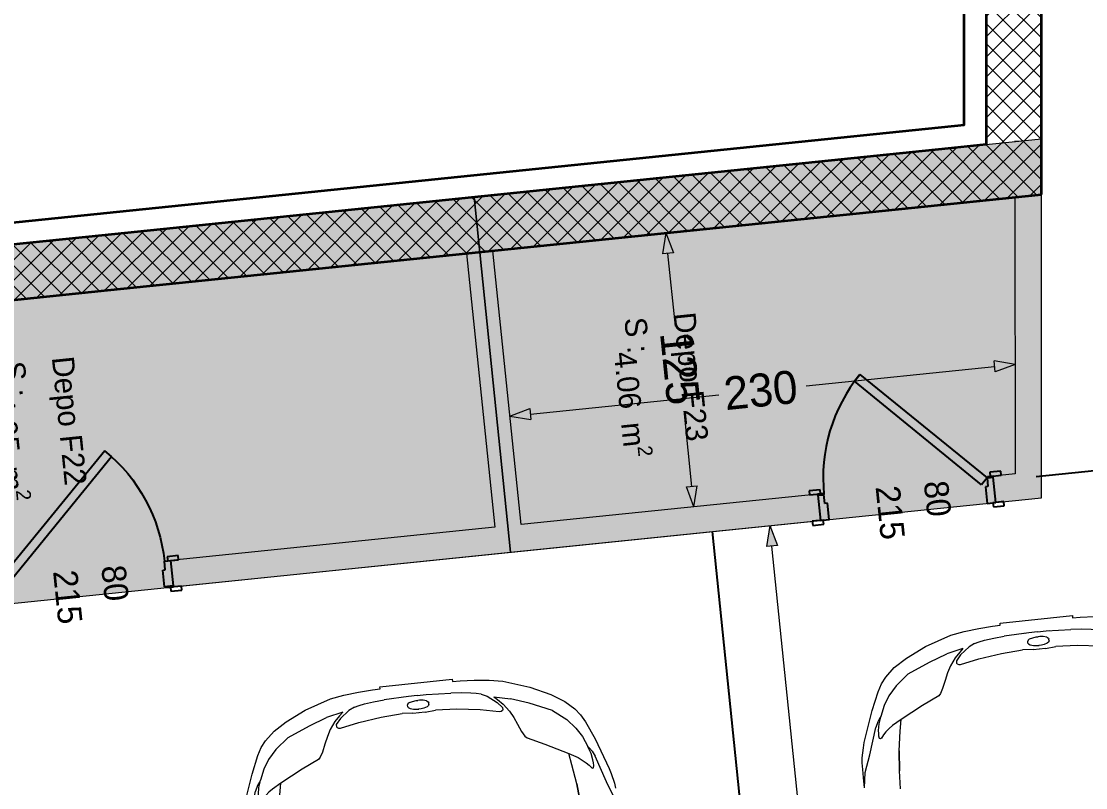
# Model space of a CAD drawing. Header units: millimetres. Extents: x 635850 to 824661, y -5878409 to -5774454.
# Drawn here: x 734784 to 739614, y -5789595 to -5786116 of the extents above; entities that cross this region are included whole.
import ezdxf
from ezdxf.enums import TextEntityAlignment as Align

# ---------------------------------------------------------------- set-up
doc = ezdxf.new("R2010")
doc.units = ezdxf.units.MM
doc.header["$MEASUREMENT"] = 0
for name, color, linetype, lineweight in [('0_Pen_No__101', 252, 'Continuous', 13), ('0_Pen_No__22', 8, 'Continuous', 35), ('A - Ndertesa 6 - Muret_Pen_No__101', 252, 'Continuous', 13), ('A - Ndertesa 6 - Muret_Pen_No__22', 8, 'Continuous', 35), ('A - Ndertesa 6 - Pllaka meskatit_Pen_No__22', 8, 'Continuous', 35), ('A - Ndertesa 6 - Vijat e Bodrumit_Pen_No__42', 8, 'Continuous', 25), ('ARCHICAD Doors_Pen_No__101', 252, 'Continuous', 13), ('ARCHICAD Doors_Pen_No__42', 8, 'Continuous', 25), ('ARCHICAD Zone Stamps_Pen_No__101', 252, 'Continuous', 13)]:
    doc.layers.add(name, color=color, linetype=linetype, lineweight=lineweight)
for name, color, linetype, lineweight, true_color in [('0_Pen_No__62', 7, 'Continuous', 20, 0xaaaaaa), ('A - Ndertesa  6- Dimensionimi Bazike_Pen_No__102', 7, 'Continuous', 13, 0xcccccc), ('A - Ndertesa  6- Dimensionimi Bazike_Pen_No__82', 7, 'Continuous', 20, 0xaaaaaa), ('A - Ndertesa 4 - Veturat_Pen_No__102', 7, 'Continuous', 13, 0xcccccc), ('A - Ndertesa 6 - Muret_Pen_No__102', 7, 'Continuous', 13, 0xcccccc), ('A - Ndertesa 6 - Muret_Pen_No__82', 7, 'Continuous', 20, 0xaaaaaa), ('A - Ndertesa 6 - Zonat Bodrum_Pen_No__94', 7, 'Continuous', 13, 0xe4ad2c), ('A - Ndertesa 6 -Veturat_Pen_No__102', 7, 'Continuous', 13, 0xcccccc), ('ARCHICAD Door Markers_Pen_No__112', 7, 'Continuous', 13, 0xd5aaaa)]:
    doc.layers.add(name, color=color, linetype=linetype, lineweight=lineweight, true_color=true_color)
for name, color, linetype in [('A - Ndertesa  6- Dimensionimi Bazike', 7, 'Continuous'), ('A - Ndertesa 6 - Muret', 7, 'Continuous'), ('A - Ndertesa 6 - Pllaka meskatit', 7, 'Continuous'), ('A - Ndertesa 6 - Zonat Bodrum', 7, 'Continuous'), ('ARCHICAD Door Markers', 7, 'Continuous'), ('ARCHICAD Doors', 7, 'Continuous')]:
    doc.layers.add(name, color=color, linetype=linetype)
doc.styles.add('GENERATED_STYLE_1', font='GOTHIC.TTF')
doc.dimstyles.new('GENERATED_STYLE__1', dxfattribs={"dimtxt": 150, "dimasz": 91.78744, "dimexe": 0.18, "dimexo": 0.0625, "dimgap": 0, "dimtad": 0, "dimdec": 0, "dimlfac": 0.1, "dimzin": 0, "dimdsep": 46, "dimtxsty": 'GENERATED_STYLE_1', "dimblk": 'ARROWHEAD_5', "dimblk1": 'ARROWHEAD_5', "dimblk2": 'ARROWHEAD_5', "dimcen": 0.09, "dimse1": 1, "dimse2": 1, "dimclrd": 256, "dimclre": 256, "dimclrt": 256, "dimadec": 0, "dimazin": 0, "dimtfac": 1, "dimtdec": 4, "dimtmove": 0, "dimatfit": 3, "dimfxl": 0, "dimtolj": 1, "dimtzin": 0, "dimarcsym": 0})
pattern_1 = [(45, (664183.82, -5827429.525), (-45.96194, 45.96194), []), (135, (664183.82, -5827429.525), (45.96194, 45.96194), [])]

# ---------------------------------------------------------------- blocks, each defined once
blk = doc.blocks.new('Depo F22__10', base_point=(734855.5, -5787954.9))
at = {"layer": 'A - Ndertesa 6 - Zonat Bodrum_Pen_No__94', "linetype": 'Continuous', "lineweight": 0, "true_color": 0xffffff}
blk.add_hatch(color=7, dxfattribs=at).paths.add_polyline_path([(734352.8, -5787169.7), (734518.3, -5788781.2), (737004.5, -5788525.9), (736839, -5786914.4)])
at = {"layer": 'ARCHICAD Zone Stamps_Pen_No__101', "color": 252, "lineweight": 13, "insert": (734780.4, -5787807.5), "char_height": 100, "attachment_point": 1, "rotation": 275.8623, "style": 'GENERATED_STYLE_1'}
blk.add_mtext('\\A1;{\\pql;\\pt0,5050;\\fCentury Gothic|b0|i0|c0|p34;4.05\\fCentury Gothic|b0|i0|c0|p34;\\A1{\\H.66x;\\S^  ;}\\fCentury Gothic|b0|i0|c0|p34; m\\fCentury Gothic|b0|i0|c0|p34;\\A1{\\H.66x;\\S2^  ;}}', dxfattribs=at)
at = {"layer": 'ARCHICAD Zone Stamps_Pen_No__101', "color": 252, "lineweight": 13, "style": 'GENERATED_STYLE_1'}
for tag, p in [('calculatedAreaCode', (734798.3, -5787654.6)), ('ROOM_NAME', (735021.4, -5787631.7)), ('DUMMY_849', (735091.2, -5788274))]:
    blk.add_attdef(tag, text='', height=100, rotation=275.8623, dxfattribs=at).set_placement(p, align=Align.TOP_LEFT)
blk = doc.blocks.new('Depo F23__11', base_point=(737676.6, -5787754.9))
at = {"layer": 'A - Ndertesa 6 - Zonat Bodrum_Pen_No__94', "linetype": 'Continuous', "lineweight": 0, "true_color": 0xffffff}
blk.add_hatch(color=7, dxfattribs=at).paths.add_polyline_path([(736839, -5786914.4), (737004.5, -5788525.9), (739413.5, -5788278.6), (739413.3, -5786650.1)])
at = {"layer": 'ARCHICAD Zone Stamps_Pen_No__101', "color": 252, "lineweight": 13, "insert": (737601.5, -5787607.5), "char_height": 100, "attachment_point": 1, "rotation": 275.8623, "style": 'GENERATED_STYLE_1'}
blk.add_mtext('\\A1;{\\pql;\\pt0,5050;\\fCentury Gothic|b0|i0|c0|p34;4.06\\fCentury Gothic|b0|i0|c0|p34;\\A1{\\H.66x;\\S^  ;}\\fCentury Gothic|b0|i0|c0|p34; m\\fCentury Gothic|b0|i0|c0|p34;\\A1{\\H.66x;\\S2^  ;}}', dxfattribs=at)
at = {"layer": 'ARCHICAD Zone Stamps_Pen_No__101', "color": 252, "lineweight": 13, "style": 'GENERATED_STYLE_1'}
for tag, p in [('ROOM_NAME', (737842.5, -5787431.7)), ('calculatedAreaCode', (737619.4, -5787454.6)), ('DUMMY_849', (737912.3, -5788074))]:
    blk.add_attdef(tag, text='', height=100, rotation=275.8623, dxfattribs=at).set_placement(p, align=Align.TOP_LEFT)
blk = doc.blocks.new('Slab_3', base_point=(703704.3, -5790215.9))
at = {"layer": 'A - Ndertesa 6 - Pllaka meskatit_Pen_No__22', "color": 8, "linetype": 'Continuous', "lineweight": 35, "flags": 128}
blk.add_lwpolyline([(703704.3, -5790215.9), (739063.3, -5786585.5), (739063.1, -5784103.9), (741098.5, -5781712.3), (750316.6, -5780623.6), (750320.1, -5821668.9), (726661.7, -5822732.9), (707158.2, -5823855.1)], close=True, dxfattribs=at)
blk = doc.blocks.new('Wall_195', base_point=(703714.5, -5790315.4))
at = {"layer": 'A - Ndertesa 6 - Muret_Pen_No__82', "linetype": 'Continuous', "lineweight": 20, "true_color": 0xaaaaaa}
h = blk.add_hatch(dxfattribs=at)
h.set_pattern_fill('Concrete_Block', color=253, style=0, pattern_type=2)
h.set_pattern_definition(pattern_1)
h.paths.add_polyline_path([(739388.3, -5786657.7), (739413.3, -5786901.4), (739413.3, -5786657.7)])
h = blk.add_hatch(dxfattribs=at)
h.set_pattern_fill('Concrete_Block', color=253, style=0, pattern_type=2)
h.set_pattern_definition(pattern_1)
h.paths.add_polyline_path([(738989.9, -5786693.5), (735149.3, -5787087.9), (735174.8, -5787336.6), (739015.4, -5786942.2)])
at = {"layer": 'A - Ndertesa 6 - Muret_Pen_No__22', "color": 8, "linetype": 'Continuous', "lineweight": 35, "flags": 128}
for points in [[(738989.9, -5786693.5), (735149.3, -5787087.9)], [(735174.8, -5787336.6), (739015.4, -5786942.2)]]:
    blk.add_lwpolyline(points, dxfattribs=at)
blk = doc.blocks.new('Wall_197', base_point=(739163.3, -5786675.7))
at = {"layer": 'A - Ndertesa 6 - Muret_Pen_No__82', "linetype": 'Continuous', "lineweight": 20, "true_color": 0xaaaaaa}
h = blk.add_hatch(dxfattribs=at)
h.set_pattern_fill('Concrete_Block', color=253, style=0, pattern_type=2)
h.set_pattern_definition(pattern_1)
h.paths.add_polyline_path([(739163.1, -5784140.7), (739413.1, -5784140.7), (739413.1, -5783847)])
h = blk.add_hatch(dxfattribs=at)
h.set_pattern_fill('Concrete_Block', color=253, style=0, pattern_type=2)
h.set_pattern_definition(pattern_1)
h.paths.add_polyline_path([(739163.2, -5784740.7), (739163.2, -5785657.7), (739413.2, -5785657.7), (739413.2, -5784740.7)])
h = blk.add_hatch(dxfattribs=at)
h.set_pattern_fill('Concrete_Block', color=253, style=0, pattern_type=2)
h.set_pattern_definition(pattern_1)
h.paths.add_polyline_path([(739163.3, -5786657.7), (739163.3, -5786675.7), (739339.1, -5786657.7)])
at = {"layer": 'A - Ndertesa 6 - Muret_Pen_No__22', "color": 8, "linetype": 'Continuous', "lineweight": 35, "flags": 128}
for points in [[(739163.1, -5784140.7), (739413.1, -5783847)], [(739163.2, -5784740.7), (739163.2, -5785657.7)], [(739413.2, -5785657.7), (739413.2, -5784740.7)], [(739163.3, -5786657.7), (739163.3, -5786675.7)], [(739413.3, -5786901.4), (739413.3, -5786657.7)]]:
    blk.add_lwpolyline(points, dxfattribs=at)
blk = doc.blocks.new('Door 25_4')
at = {"layer": 'ARCHICAD Doors_Pen_No__101', "color": 252, "linetype": 'Continuous', "lineweight": 13}
for p, q in [((-400, 0), (-437, 0)), ((-400, 0), (-437, 0)), ((-400, 0), (-400, -115)), ((-400, 0), (-400, -115)), ((400, 0), (400, -115)), ((400, 0), (400, -115)), ((400, 0), (437, 0)), ((400, 0), (437, 0)), ((-400, -120), (-437, -120)), ((-400, -120), (-437, -120)), ((-400, -115), (-400, -120)), ((-400, -115), (-400, -120)), ((400, -115), (400, -120)), ((400, -115), (400, -120)), ((400, -120), (437, -120)), ((400, -120), (437, -120))]:
    blk.add_line(p, q, dxfattribs=at)
at = {"layer": 'ARCHICAD Doors_Pen_No__42', "color": 8, "linetype": 'Continuous', "lineweight": 25}
for p, q in [((-182.4, 497.8), (-154.1, 526.1)), ((343.7, -28.3), (-182.4, 497.8)), ((-154.1, 526.1), (372, 0)), ((-437, 0), (-437, 19)), ((-437, 19), (-387, 19)), ((-387, 0), (-437, 0)), ((-372, 0), (-400, 0)), ((-400, 0), (-400, -115)), ((-387, 19), (-387, 0)), ((-372, -40), (-372, 0)), ((372, 0), (343.7, -28.3)), ((400, 0), (372, 0)), ((372, 0), (372, -40)), ((387, 19), (437, 19)), ((387, 0), (387, 19)), ((437, 0), (387, 0)), ((400, -115), (400, 0)), ((437, 19), (437, 0)), ((-360, -40), (-372, -40)), ((-360, -115), (-360, -40)), ((372, -40), (360, -40)), ((360, -40), (360, -115)), ((-437, -139), (-437, -120)), ((-437, -120), (-387, -120)), ((-387, -139), (-437, -139)), ((-400, -120), (-400, -115)), ((-400, -115), (-375, -115)), ((-400, -115), (-360, -115)), ((-375, -120), (-400, -120)), ((-387, -120), (-387, -139)), ((-375, -115), (-375, -120)), ((360, -115), (400, -115)), ((375, -120), (375, -115)), ((375, -115), (400, -115)), ((400, -120), (375, -120)), ((387, -120), (437, -120)), ((387, -139), (387, -120)), ((437, -139), (387, -139)), ((400, -115), (400, -120)), ((437, -120), (437, -139))]:
    blk.add_line(p, q, dxfattribs=at)
blk.add_arc((372, 0), 744, 135, 180, dxfattribs=at)
blk = doc.blocks.new('D Marker 25_13')
at = {"layer": 'ARCHICAD Door Markers_Pen_No__112', "color": 9, "lineweight": 13, "true_color": 0xd5aaaa, "char_height": 110, "attachment_point": 7, "rotation": 90, "style": 'GENERATED_STYLE_1'}
for s, insert in [('\\A1;{\\pql;\\pt0;\\fCentury Gothic|b0|i0|c0|p34;215\\fCentury Gothic|b0|i0|c0|p34;\\A1{\\H.66x;\\S^  ;}\\fCentury Gothic|b0|i0|c0|p34;\\fCentury Gothic|b0|i0|c0|p34;}', (167.8, -125.9)), ('\\A1;{\\pql;\\pt0;\\fCentury Gothic|b0|i0|c0|p34;80\\fCentury Gothic|b0|i0|c0|p34;\\A1{\\H.66x;\\S^  ;}\\fCentury Gothic|b0|i0|c0|p34;\\fCentury Gothic|b0|i0|c0|p34;}', (-52.2, -125.9))]:
    blk.add_mtext(s, dxfattribs=dict(at, insert=insert))
blk = doc.blocks.new('Door 25_5')
at = {"layer": 'ARCHICAD Doors_Pen_No__101', "color": 252, "linetype": 'Continuous', "lineweight": 13}
for p, q in [((-400, 5), (-437, 5)), ((-400, 5), (-437, 5)), ((-400, 0), (-400, 5)), ((-400, 0), (-400, 5)), ((-400, -115), (-400, 0)), ((-400, -115), (-400, 0)), ((400, 0), (400, 5)), ((400, 0), (400, 5)), ((400, 5), (437, 5)), ((400, 5), (437, 5)), ((400, -115), (400, 0)), ((400, -115), (400, 0)), ((-400, -115), (-437, -115)), ((-400, -115), (-437, -115)), ((400, -115), (437, -115)), ((400, -115), (437, -115))]:
    blk.add_line(p, q, dxfattribs=at)
at = {"layer": 'ARCHICAD Doors_Pen_No__42', "color": 8, "linetype": 'Continuous', "lineweight": 25}
for p, q in [((-182.4, 497.8), (-154.1, 526.1)), ((343.7, -28.3), (-182.4, 497.8)), ((-154.1, 526.1), (372, 0)), ((-387, 24), (-437, 24)), ((-437, 24), (-437, 5)), ((-437, 5), (-387, 5)), ((-375, 5), (-400, 5)), ((-400, 5), (-400, 0)), ((-400, 0), (-375, 0)), ((-372, 0), (-400, 0)), ((-400, 0), (-400, -115)), ((-387, 5), (-387, 24)), ((-375, 0), (-375, 5)), ((-372, -40), (-372, 0)), ((372, 0), (343.7, -28.3)), ((400, 0), (372, 0)), ((372, 0), (372, -40)), ((400, 5), (375, 5)), ((375, 5), (375, 0)), ((375, 0), (400, 0)), ((437, 24), (387, 24)), ((387, 24), (387, 5)), ((387, 5), (437, 5)), ((400, 0), (400, 5)), ((400, -115), (400, 0)), ((437, 5), (437, 24)), ((-360, -40), (-372, -40)), ((-360, -115), (-360, -40)), ((372, -40), (360, -40)), ((360, -40), (360, -115)), ((-387, -115), (-437, -115)), ((-437, -115), (-437, -134)), ((-437, -134), (-387, -134)), ((-400, -115), (-360, -115)), ((-387, -134), (-387, -115)), ((360, -115), (400, -115)), ((437, -115), (387, -115)), ((387, -115), (387, -134)), ((387, -134), (437, -134)), ((437, -134), (437, -115))]:
    blk.add_line(p, q, dxfattribs=at)
blk.add_arc((372, 0), 744, 135, 180, dxfattribs=at)
blk = doc.blocks.new('Wall_200', base_point=(739413.5, -5788278.6))
at = {"layer": 'A - Ndertesa 6 - Muret_Pen_No__102', "linetype": 'Continuous', "lineweight": 0, "true_color": 0xcccccc}
for points in [[(739293.5, -5788170.3), (739194, -5788180.5), (739206.2, -5788299.8), (739293.5, -5788290.9)], [(739413.5, -5788157.9), (739293.5, -5788170.3), (739413.5, -5788278.6)], [(739293.5, -5788170.3), (739293.5, -5788290.9), (739413.5, -5788278.6)], [(735461, -5788563.8), (735473.3, -5788683.1), (738410.4, -5788381.6), (738398.2, -5788262.2)]]:
    blk.add_hatch(color=254, dxfattribs=at).paths.add_polyline_path(points)
at = {"layer": 'A - Ndertesa 6 - Muret_Pen_No__101', "color": 252, "linetype": 'Continuous', "lineweight": 13}
for p, q in [((739194, -5788180.5), (739230.8, -5788176.7)), ((739194.5, -5788185.5), (739194, -5788180.5)), ((739206.2, -5788299.8), (739194.5, -5788185.5)), ((738398.2, -5788262.2), (738361.4, -5788266)), ((738398.7, -5788267.2), (738398.2, -5788262.2)), ((738410.4, -5788381.6), (738398.7, -5788267.2)), ((739206.2, -5788299.8), (739243, -5788296.1)), ((738410.4, -5788381.6), (738373.6, -5788385.3)), ((735461, -5788563.8), (735497.8, -5788560)), ((735461, -5788563.8), (735472.8, -5788678.2)), ((735472.8, -5788678.2), (735473.3, -5788683.1)), ((735473.3, -5788683.1), (735510.1, -5788679.3))]:
    blk.add_line(p, q, dxfattribs=at)
at = {"layer": 'A - Ndertesa 6 - Muret_Pen_No__101', "color": 252, "linetype": 'Continuous', "lineweight": 13, "flags": 128}
for points in [[(739293.5, -5788170.3), (739194, -5788180.5)], [(739413.5, -5788278.6), (739413.5, -5788157.9)], [(738398.2, -5788262.2), (737051.9, -5788400.4)], [(739206.2, -5788299.8), (739413.5, -5788278.6)], [(735473.3, -5788683.1), (738410.4, -5788381.6)], [(736932.5, -5788412.7), (735461, -5788563.8)]]:
    blk.add_lwpolyline(points, dxfattribs=at)
at = {"layer": 'ARCHICAD Door Markers', "color": 161, "lineweight": 25, "true_color": 0x40a5ff, "rotation": 185.8622535954199}
for p in [(738808.3, -5788340.7), (735075.4, -5788724)]:
    blk.add_blockref('D Marker 25_13', p, dxfattribs=at)
at = {"layer": 'ARCHICAD Doors', "color": 7, "linetype": 'Continuous', "lineweight": 13, "zscale": 1000, "rotation": 5.862253595419949}
blk.add_blockref('Door 25_5', (738796.6, -5788226.3), dxfattribs=at)
at = {"layer": 'ARCHICAD Doors', "color": 7, "linetype": 'Continuous', "lineweight": 13, "xscale": -1, "zscale": 1000, "rotation": 5.862253595419949}
blk.add_blockref('Door 25_4', (735063.1, -5788604.6), dxfattribs=at)
blk = doc.blocks.new('Wall_201', base_point=(739413.3, -5786650.1))
at = {"layer": 'A - Ndertesa 6 - Muret_Pen_No__102', "linetype": 'Continuous', "lineweight": 0, "true_color": 0xcccccc}
for points in [[(739293.3, -5786657.7), (739293.3, -5786662.4), (739339.1, -5786657.7)], [(739413.3, -5786657.7), (739388.3, -5786657.7), (739413.3, -5786901.4)], [(739293.3, -5786913.7), (739293.5, -5788170.3), (739413.5, -5788157.9), (739413.3, -5786901.4)]]:
    blk.add_hatch(color=254, dxfattribs=at).paths.add_polyline_path(points)
at = {"layer": 'A - Ndertesa 6 - Muret_Pen_No__101', "color": 252, "linetype": 'Continuous', "lineweight": 13, "flags": 128}
for points in [[(739293.3, -5786657.7), (739293.3, -5786662.4)], [(739413.5, -5788157.9), (739413.3, -5786657.7)], [(739293.3, -5786913.7), (739293.5, -5788170.3)]]:
    blk.add_lwpolyline(points, dxfattribs=at)
blk = doc.blocks.new('Wall_212', base_point=(736944.8, -5788532))
at = {"layer": 'A - Ndertesa 6 - Muret_Pen_No__102', "linetype": 'Continuous', "lineweight": 0, "true_color": 0xcccccc}
blk.add_hatch(color=254, dxfattribs=at).paths.add_polyline_path([(737051.9, -5788400.4), (736924.2, -5787157), (736804.8, -5787169.2), (736932.5, -5788412.7)])
at = {"layer": 'A - Ndertesa 6 - Muret_Pen_No__101', "color": 252, "linetype": 'Continuous', "lineweight": 13, "flags": 128}
for points in [[(736924.2, -5787157), (736804.8, -5787169.2)], [(736804.8, -5787169.2), (736932.5, -5788412.7)], [(737051.9, -5788400.4), (736924.2, -5787157)]]:
    blk.add_lwpolyline(points, dxfattribs=at)
blk = doc.blocks.new('Column_240', base_point=(734863.6, -5787242.9))
at = {"layer": '0_Pen_No__101', "linetype": 'Continuous', "lineweight": 13}
h = blk.add_hatch(dxfattribs=at)
h.set_pattern_fill('Concrete_Block', color=252, style=0, pattern_type=2)
h.set_pattern_definition(pattern_1)
h.paths.add_polyline_path([(735149.3, -5787087.9), (734552.4, -5787149.2), (734577.9, -5787397.9), (735174.8, -5787336.6)])
at = {"layer": '0_Pen_No__22', "color": 8, "linetype": 'Continuous', "lineweight": 35, "flags": 128}
for points in [[(735149.3, -5787087.9), (734552.4, -5787149.2)], [(734577.9, -5787397.9), (735174.8, -5787336.6)]]:
    blk.add_lwpolyline(points, dxfattribs=at)
blk = doc.blocks.new('Column_244', base_point=(739201.6, -5786797.5))
at = {"layer": '0_Pen_No__101', "linetype": 'Continuous', "lineweight": 13}
h = blk.add_hatch(dxfattribs=at)
h.set_pattern_fill('Concrete_Block', color=252, style=0, pattern_type=2)
h.set_pattern_definition(pattern_1)
h.paths.add_polyline_path([(739387.8, -5786652.7), (739163.3, -5786675.7), (739413.3, -5786901.4)])
h = blk.add_hatch(dxfattribs=at)
h.set_pattern_fill('Concrete_Block', color=252, style=0, pattern_type=2)
h.set_pattern_definition(pattern_1)
h.paths.add_polyline_path([(739163.3, -5786675.7), (738989.9, -5786693.5), (739015.4, -5786942.2), (739163.3, -5786927.1)])
h = blk.add_hatch(dxfattribs=at)
h.set_pattern_fill('Concrete_Block', color=252, style=0, pattern_type=2)
h.set_pattern_definition(pattern_1)
h.paths.add_polyline_path([(739163.3, -5786675.7), (739163.3, -5786927.1), (739413.3, -5786901.4)])
at = {"layer": '0_Pen_No__22', "color": 8, "linetype": 'Continuous', "lineweight": 35, "flags": 128}
for points in [[(739163.3, -5786675.7), (738989.9, -5786693.5)], [(739163.3, -5786927.1), (739413.3, -5786901.4)], [(739015.4, -5786942.2), (739163.3, -5786927.1)]]:
    blk.add_lwpolyline(points, dxfattribs=at)
blk = doc.blocks.new('Column_245', base_point=(739288.3, -5786157.7))
at = {"layer": '0_Pen_No__101', "linetype": 'Continuous', "lineweight": 13}
h = blk.add_hatch(dxfattribs=at)
h.set_pattern_fill('Concrete_Block', color=252, style=0, pattern_type=2)
h.set_pattern_definition(pattern_1)
h.paths.add_polyline_path([(739413.2, -5785657.7), (739163.2, -5785657.7), (739163.3, -5786657.7), (739339.1, -5786657.7), (739413.3, -5786650.1)])
h = blk.add_hatch(dxfattribs=at)
h.set_pattern_fill('Concrete_Block', color=252, style=0, pattern_type=2)
h.set_pattern_definition(pattern_1)
h.paths.add_polyline_path([(739339.1, -5786657.7), (739413.3, -5786657.7), (739413.3, -5786650.1)])
at = {"layer": '0_Pen_No__22', "color": 8, "linetype": 'Continuous', "lineweight": 35, "flags": 128}
for points in [[(739163.2, -5785657.7), (739163.3, -5786657.7)], [(739413.3, -5786650.1), (739413.2, -5785657.7)], [(739413.3, -5786657.7), (739413.3, -5786650.1)]]:
    blk.add_lwpolyline(points, dxfattribs=at)
blk = doc.blocks.new('Car 05 25_3')
at = {"layer": 'A - Ndertesa 4 - Veturat_Pen_No__102', "color": 254, "linetype": 'Continuous', "lineweight": 13, "true_color": 0xcccccc}
for p, q in [((2876.9, 843.3), (2954.2, 813.7)), ((2954.2, 813.7), (3075.8, 774.7)), ((3100.5, 763.1), (3075.8, 774.7)), ((3022.5, 758.3), (3023.7, 762.5)), ((3024.5, 753.7), (3022.5, 758.3)), ((3023.7, 762.5), (3034.6, 765.1)), ((3037.9, 743.5), (3024.5, 753.7)), ((3034.6, 765.1), (3046.9, 763.8)), ((3050.6, 730.7), (3037.9, 743.5)), ((3046.9, 763.8), (3060.9, 762.9)), ((3064.5, 714.6), (3050.6, 730.7)), ((3060.9, 762.9), (3089.9, 757.4)), ((3089.9, 757.4), (3108.4, 751.4)), ((3114.1, 753.3), (3100.5, 763.1)), ((3108.4, 751.4), (3122.9, 746.4)), ((3122.9, 746.4), (3114.1, 753.3)), ((3170.1, 726.6), (3122.9, 746.4)), ((3211.7, 701), (3170.1, 726.6)), ((2868.4, 687.2), (2959.7, 679)), ((2959.7, 679), (2868.4, 687.2)), ((2959.7, 679), (3047.2, 666.2)), ((3077, 697.8), (3064.5, 714.6)), ((3100, 656.6), (3077, 697.8)), ((3254.3, 663.2), (3211.7, 701)), ((3047.2, 666.2), (3100, 656.6)), ((3152.9, 553.9), (3100, 656.6)), ((3301.9, 602.8), (3254.3, 663.2)), ((3301.9, 602.8), (3346, 501.4)), ((3189.6, 475.6), (3152.9, 553.9)), ((3346, 501.4), (3374.3, 419.6)), ((3199.4, 466.8), (3189.6, 475.6)), ((3220.7, 454.4), (3199.4, 466.8)), ((3256.1, 439.2), (3220.7, 454.4)), ((3288.4, 425.1), (3256.1, 439.2)), ((3319.4, 408.4), (3288.4, 425.1)), ((3353.5, 384.3), (3319.4, 408.4)), ((3391.1, 344.2), (3374.3, 419.6)), ((3321.2, 370.5), (3321, 362.1)), ((3321, 362.1), (3338.3, 276.9)), ((3324.7, 377.3), (3321.2, 370.5)), ((3328.3, 379.6), (3324.7, 377.3)), ((3338.5, 379.5), (3328.3, 379.6)), ((3363.6, 357.8), (3338.5, 379.5)), ((3377.2, 360), (3353.5, 384.3)), ((3396.7, 315.8), (3363.6, 357.8)), ((3391.1, 344.2), (3377.2, 360)), ((3408.1, 289.4), (3396.7, 315.8)), ((3338.3, 276.9), (3351.9, 172.7)), ((3408.1, 289.4), (3413.8, 267.3)), ((3413.8, 267.3), (3418.5, 242.9)), ((3418.5, 242.9), (3424, 200.7)), ((3424, 200.7), (3427.7, 152)), ((3351.9, 172.7), (3358.3, 75.9)), ((3432.4, 40), (3427.7, 152)), ((3354, 27.9), (3358.3, 75.9)), ((3386.2, 48.4), (3382, 46.6)), ((3386.2, 48.4), (3394.3, 48.4)), ((3398.5, 46.6), (3394.3, 48.4)), ((3431.8, 57.4), (3431.8, 56.8)), ((3354, 27.9), (3354, -0.8)), ((3354, -27.9), (3354, 0.8)), ((3370.9, 11.7), (3370.3, -0.8)), ((3370.9, -11.7), (3370.3, 0.8)), ((3372.5, 23.7), (3370.9, 11.7)), ((3376.3, 39), (3372.5, 23.7)), ((3382, 46.6), (3376.3, 39)), ((3404.2, 39), (3398.5, 46.6)), ((3404.2, 39), (3408, 23.7)), ((3408, 23.7), (3409.8, 8.1)), ((3409.8, 8.1), (3409.8, 0)), ((3432, 0), (3432.4, 40)), ((3432, 0), (3432.4, -40)), ((3354, -27.9), (3358.3, -75.9)), ((3372.5, -23.7), (3370.9, -11.7)), ((3376.3, -39), (3372.5, -23.7)), ((3382, -46.6), (3376.3, -39)), ((3386.2, -48.4), (3382, -46.6)), ((3398.5, -46.6), (3394.3, -48.4)), ((3404.2, -39), (3398.5, -46.6)), ((3404.2, -39), (3408, -23.7)), ((3408, -23.7), (3409.8, -8.1)), ((3409.8, -8.1), (3409.8, 0)), ((3432.4, -40), (3427.7, -152)), ((3351.9, -172.7), (3358.3, -75.9)), ((3386.2, -48.4), (3394.3, -48.4)), ((3431.8, -57.4), (3431.8, -56.8)), ((3338.3, -276.9), (3351.9, -172.7)), ((3424, -200.7), (3427.7, -152)), ((3418.5, -242.9), (3424, -200.7)), ((3321, -362.1), (3338.3, -276.9)), ((3408.1, -289.4), (3396.7, -315.8)), ((3408.1, -289.4), (3413.8, -267.3)), ((3413.8, -267.3), (3418.5, -242.9)), ((3396.7, -315.8), (3363.6, -357.8)), ((3353.5, -384.3), (3319.4, -408.4)), ((3321.2, -370.5), (3321, -362.1)), ((3324.7, -377.3), (3321.2, -370.5)), ((3328.3, -379.6), (3324.7, -377.3)), ((3338.5, -379.5), (3328.3, -379.6)), ((3363.6, -357.8), (3338.5, -379.5)), ((3377.2, -360), (3353.5, -384.3)), ((3391.1, -344.2), (3374.3, -419.6)), ((3391.1, -344.2), (3377.2, -360)), ((3288.4, -425.1), (3256.1, -439.2)), ((3319.4, -408.4), (3288.4, -425.1)), ((3346, -501.4), (3374.3, -419.6)), ((3189.6, -475.6), (3152.9, -553.9)), ((3199.4, -466.8), (3189.6, -475.6)), ((3220.7, -454.4), (3199.4, -466.8)), ((3256.1, -439.2), (3220.7, -454.4)), ((3301.9, -602.8), (3346, -501.4)), ((3152.9, -553.9), (3100, -656.6)), ((3301.9, -602.8), (3254.3, -663.2)), ((2959.7, -679), (3047.2, -666.2)), ((3047.2, -666.2), (3100, -656.6)), ((3100, -656.6), (3077, -697.8)), ((3254.3, -663.2), (3211.7, -701)), ((2787.2, -691.5), (2868.4, -687.2)), ((2868.4, -687.2), (2959.7, -679)), ((2959.7, -679), (2868.4, -687.2)), ((3064.5, -714.6), (3050.6, -730.7)), ((3077, -697.8), (3064.5, -714.6)), ((3211.7, -701), (3170.1, -726.6)), ((3024.5, -753.7), (3022.5, -758.3)), ((3022.5, -758.3), (3023.7, -762.5)), ((3023.7, -762.5), (3034.6, -765.1)), ((3037.9, -743.5), (3024.5, -753.7)), ((3034.6, -765.1), (3046.9, -763.8)), ((3050.6, -730.7), (3037.9, -743.5)), ((3046.9, -763.8), (3060.9, -762.9)), ((3060.9, -762.9), (3089.9, -757.4)), ((3100.5, -763.1), (3075.8, -774.7)), ((3089.9, -757.4), (3108.4, -751.4)), ((3114.1, -753.3), (3100.5, -763.1)), ((3108.4, -751.4), (3122.9, -746.4)), ((3122.9, -746.4), (3114.1, -753.3)), ((3170.1, -726.6), (3122.9, -746.4)), ((2876.9, -843.3), (2954.2, -813.7)), ((2954.2, -813.7), (3075.8, -774.7)), ((2808, -852.6), (2876.9, -843.3))]:
    blk.add_line(p, q, dxfattribs=at)
at = {"layer": 'A - Ndertesa 4 - Veturat_Pen_No__102', "color": 254, "linetype": 'Continuous', "lineweight": 13, "true_color": 0xcccccc, "flags": 128}
blk.add_lwpolyline([(2808, -852.6), (2855.7, -852.6), (2891.4, -852.5), (2922.5, -852), (2945.2, -849.4), (2989.6, -839.6), (3013.6, -833.1), (3154.3, -782.6), (3235.9, -747.6), (3269.1, -728.3), (3298.6, -705.6), (3337.3, -663.4), (3374.5, -603.6), (3418.4, -512.7), (3457.5, -393.1), (3468.3, -330.9), (3474.5, -263.7), (3478.3, -199.9), (3479.4, -164.9), (3489.5, -164.9), (3489.5, 164.9), (3479.4, 164.9), (3478.3, 199.9), (3474.5, 263.7), (3468.3, 330.9), (3457.5, 393.1), (3418.4, 512.7), (3374.5, 603.6), (3337.3, 663.4), (3298.6, 705.6), (3269.1, 728.3), (3235.9, 747.6), (3154.3, 782.6), (3013.6, 833.1), (2989.6, 839.6), (2945.2, 849.4), (2922.5, 852)], dxfattribs=at)
blk = doc.blocks.new('*D1597', base_point=(664183.8, -5827429.5))
at = {"layer": 'A - Ndertesa  6- Dimensionimi Bazike_Pen_No__102', "linetype": 'Continuous', "lineweight": 13, "true_color": 0xcccccc}
for points in [[(738181, -5788405.1), (738165.7, -5788500.5), (738215.4, -5788495.4)], [(738728.8, -5793740.2), (738744.1, -5793644.8), (738694.4, -5793649.9)], [(738728.8, -5793740.2), (738713.5, -5793835.6), (738763.2, -5793830.4)]]:
    blk.add_hatch(color=254, dxfattribs=at).paths.add_polyline_path(points)
at = {"layer": 'A - Ndertesa  6- Dimensionimi Bazike_Pen_No__102', "color": 254, "linetype": 'Continuous', "lineweight": 13, "true_color": 0xcccccc}
for p, q in [((738181, -5788405.1), (738165.7, -5788500.5)), ((738181, -5788405.1), (738215.4, -5788495.4)), ((738215.4, -5788495.4), (738165.7, -5788500.5)), ((738434.5, -5790873.9), (738190.6, -5788497.9)), ((738719.3, -5793647.4), (738475.3, -5791271.4)), ((738694.4, -5793649.9), (738744.1, -5793644.8)), ((738728.8, -5793740.2), (738694.4, -5793649.9)), ((738728.8, -5793740.2), (738744.1, -5793644.8)), ((738728.8, -5793740.2), (738713.5, -5793835.6)), ((738728.8, -5793740.2), (738763.2, -5793830.4))]:
    blk.add_line(p, q, dxfattribs=at)
at = {"layer": 'A - Ndertesa  6- Dimensionimi Bazike_Pen_No__82', "color": 253, "lineweight": 20, "true_color": 0xaaaaaa, "insert": (738362.4, -5790905.5), "char_height": 150, "attachment_point": 7, "rotation": 275.8623, "style": 'GENERATED_STYLE_1'}
blk.add_mtext('\\A1;{\\pql;\\fCentury Gothic|b0|i0|c0|p34;536}', dxfattribs=at)
blk = doc.blocks.new('ARROWHEAD_5')
at = {"linetype": 'Continuous', "lineweight": 0}
blk.add_hatch(color=0, dxfattribs=at).paths.add_polyline_path([(-1, 0.2679), (0, 0), (-1, -0.2679)])
at = {"color": 0, "linetype": 'Continuous', "lineweight": 0}
blk.add_line((0, 0), (-1, 0), dxfattribs=at)
blk = doc.blocks.new('*D1598', base_point=(664183.8, -5827429.5))
at = {"layer": 'A - Ndertesa  6- Dimensionimi Bazike_Pen_No__102', "linetype": 'Continuous', "lineweight": 13, "true_color": 0xcccccc}
for points in [[(737708.7, -5787076.4), (737693.3, -5787171.8), (737743.1, -5787166.7)], [(737836.4, -5788319.9), (737851.7, -5788224.5), (737802, -5788229.6)]]:
    blk.add_hatch(color=254, dxfattribs=at).paths.add_polyline_path(points)
at = {"layer": 'A - Ndertesa  6- Dimensionimi Bazike_Pen_No__102', "color": 254, "linetype": 'Continuous', "lineweight": 13, "true_color": 0xcccccc}
for p, q in [((737708.7, -5787076.4), (737693.3, -5787171.8)), ((737708.7, -5787076.4), (737743.1, -5787166.7)), ((737743.1, -5787166.7), (737693.3, -5787171.8)), ((737752.1, -5787499.4), (737718.2, -5787169.2)), ((737826.8, -5788227.1), (737792.9, -5787896.9)), ((737802, -5788229.6), (737851.7, -5788224.5)), ((737836.4, -5788319.9), (737802, -5788229.6)), ((737836.4, -5788319.9), (737851.7, -5788224.5))]:
    blk.add_line(p, q, dxfattribs=at)
at = {"layer": 'A - Ndertesa  6- Dimensionimi Bazike_Pen_No__82', "color": 253, "lineweight": 20, "true_color": 0xaaaaaa, "insert": (737680, -5787531), "char_height": 150, "attachment_point": 7, "rotation": 275.8623, "style": 'GENERATED_STYLE_1'}
blk.add_mtext('\\A1;{\\pql;\\fCentury Gothic|b0|i0|c0|p34;125}', dxfattribs=at)
blk = doc.blocks.new('*D1599', base_point=(664183.8, -5827429.5))
at = {"layer": 'A - Ndertesa  6- Dimensionimi Bazike_Pen_No__102', "linetype": 'Continuous', "lineweight": 13, "true_color": 0xcccccc}
for points in [[(739293.9, -5787673.1), (739198.5, -5787657.7), (739203.6, -5787707.5)], [(737001.4, -5787908.5), (737096.7, -5787923.8), (737091.6, -5787874.1)]]:
    blk.add_hatch(color=254, dxfattribs=at).paths.add_polyline_path(points)
at = {"layer": 'A - Ndertesa  6- Dimensionimi Bazike_Pen_No__102', "color": 254, "linetype": 'Continuous', "lineweight": 13, "true_color": 0xcccccc}
for p, q in [((738346.4, -5787770.4), (739201.1, -5787682.6)), ((739203.6, -5787707.5), (739198.5, -5787657.7)), ((739293.9, -5787673.1), (739198.5, -5787657.7)), ((739293.9, -5787673.1), (739203.6, -5787707.5)), ((737094.2, -5787898.9), (737948.9, -5787811.2)), ((737001.4, -5787908.5), (737091.6, -5787874.1)), ((737091.6, -5787874.1), (737096.7, -5787923.8)), ((737001.4, -5787908.5), (737096.7, -5787923.8))]:
    blk.add_line(p, q, dxfattribs=at)
at = {"layer": 'A - Ndertesa  6- Dimensionimi Bazike_Pen_No__82', "color": 253, "lineweight": 20, "true_color": 0xaaaaaa, "insert": (737980.5, -5787883.3), "char_height": 150, "attachment_point": 7, "rotation": 5.8623, "style": 'GENERATED_STYLE_1'}
blk.add_mtext('\\A1;{\\pql;\\fCentury Gothic|b0|i0|c0|p34;230}', dxfattribs=at)
blk = doc.blocks.new('*D1605', base_point=(664183.8, -5827429.5))
at = {"layer": 'A - Ndertesa  6- Dimensionimi Bazike_Pen_No__102', "linetype": 'Continuous', "lineweight": 13, "true_color": 0xcccccc}
for points in [[(741086.7, -5785292), (741071.4, -5785387.4), (741121.1, -5785382.3)], [(741372.7, -5788077.4), (741388.1, -5787982), (741338.3, -5787987.1)]]:
    blk.add_hatch(color=254, dxfattribs=at).paths.add_polyline_path(points)
at = {"layer": 'A - Ndertesa  6- Dimensionimi Bazike_Pen_No__102', "color": 254, "linetype": 'Continuous', "lineweight": 13, "true_color": 0xcccccc}
for p, q in [((741086.7, -5785292), (741071.4, -5785387.4)), ((741086.7, -5785292), (741121.1, -5785382.3)), ((741121.1, -5785382.3), (741071.4, -5785387.4)), ((741209.3, -5786486), (741096.3, -5785384.9)), ((741363.2, -5787984.6), (741250.1, -5786883.5)), ((741338.3, -5787987.1), (741388.1, -5787982)), ((741372.7, -5788077.4), (741338.3, -5787987.1)), ((741372.7, -5788077.4), (741388.1, -5787982))]:
    blk.add_line(p, q, dxfattribs=at)
at = {"layer": 'A - Ndertesa  6- Dimensionimi Bazike_Pen_No__82', "color": 253, "lineweight": 20, "true_color": 0xaaaaaa, "insert": (741137.2, -5786517.5), "char_height": 150, "attachment_point": 7, "rotation": 275.8623, "style": 'GENERATED_STYLE_1'}
blk.add_mtext('\\A1;{\\pql;\\fCentury Gothic|b0|i0|c0|p34;280}', dxfattribs=at)

msp = doc.modelspace()

# ---------------------------------------------------------------- linework, layer by layer
at = {"layer": '0_Pen_No__62', "color": 253, "linetype": 'Continuous', "lineweight": 20, "true_color": 0xaaaaaa}
msp.add_lwpolyline([(707148, -5823755.5), (726657.2, -5822633), (750320.1, -5821568.8), (750316.6, -5780724.3), (741149.2, -5781807), (739163.1, -5784140.7), (739163.3, -5786675.7), (703714.5, -5790315.4)], close=True, dxfattribs=at)
at = {"layer": 'A - Ndertesa 6 - Vijat e Bodrumit_Pen_No__42', "color": 8, "linetype": 'Continuous', "lineweight": 25, "flags": 128}
for points in [[(739390.1, -5788181.6), (745293.8, -5787575.4)], [(738468.8, -5793766.9), (737921, -5788431.8)]]:
    msp.add_lwpolyline(points, dxfattribs=at)
at = {"layer": 'A - Ndertesa 6 - Zonat Bodrum', "color": 7, "linetype": 'Continuous', "lineweight": 0, "true_color": 0xffffff, "flags": 128}
for points in [[(736839, -5786914.4), (737004.5, -5788525.9), (739413.5, -5788278.6), (739413.3, -5786650.1)], [(734352.8, -5787169.7), (734518.3, -5788781.2), (737004.5, -5788525.9), (736839, -5786914.4)]]:
    msp.add_lwpolyline(points, close=True, dxfattribs=at)

# ---------------------------------------------------------------- block references
at = {"color": 8, "lineweight": 35}
for name, p in [('Column_245', (739288.3, -5786157.7)), ('Column_244', (739201.6, -5786797.5)), ('Column_240', (734863.6, -5787242.9))]:
    msp.add_blockref(name, p, dxfattribs=at)
at = {"layer": 'A - Ndertesa 6 - Muret', "color": 8, "lineweight": 35}
for name, p in [('Wall_197', (739163.3, -5786675.7)), ('Wall_195', (703714.5, -5790315.4))]:
    msp.add_blockref(name, p, dxfattribs=at)
at = {"layer": 'A - Ndertesa 6 - Muret', "color": 252, "lineweight": 13}
for name, p in [('Wall_201', (739413.3, -5786650.1)), ('Wall_212', (736944.8, -5788532)), ('Wall_200', (739413.5, -5788278.6))]:
    msp.add_blockref(name, p, dxfattribs=at)
at = {"layer": 'A - Ndertesa 6 - Pllaka meskatit', "color": 8, "linetype": 'Continuous', "lineweight": 35}
msp.add_blockref('Slab_3', (703704.3, -5790215.9), dxfattribs=at)
at = {"layer": 'A - Ndertesa 6 - Zonat Bodrum', "color": 252, "linetype": 'Continuous', "lineweight": 13}
for name, p, values in [('Depo F23__11', (737676.6, -5787754.9), {'ROOM_NAME': 'Depo F23', 'calculatedAreaCode': 'S : '}), ('Depo F22__10', (734855.5, -5787954.9), {'ROOM_NAME': 'Depo F22', 'calculatedAreaCode': 'S : '})]:
    msp.add_blockref(name, p, dxfattribs=at).add_auto_attribs(values)
at = {"layer": 'A - Ndertesa 6 -Veturat_Pen_No__102', "color": 254, "linetype": 'Continuous', "lineweight": 13, "true_color": 0xcccccc, "xscale": -1, "zscale": 1000, "rotation": 275.8622535954199}
for p in [(739746.1, -5792301.6), (736931.4, -5792590.6)]:
    msp.add_blockref('Car 05 25_3', p, dxfattribs=at)

# ---------------------------------------------------------------- dimensions: what is measured, and where the dimension line sits
at = {"layer": 'A - Ndertesa  6- Dimensionimi Bazike', "color": 254, "linetype": 'Continuous', "lineweight": 13, "true_color": 0xcccccc}
for base, p1, p2, angle, picture, middle, turn in [((741086.7, -5785292), (740686.5, -5788147.9), (739413.2, -5785463.9), 95.8623, '*D1605', (741229.3, -5786680.5), 275.8623), ((737708.7, -5787076.4), (737051.9, -5788400.4), (736924.2, -5787157), 95.8623, '*D1598', (737772.1, -5787693.9), 275.8623), ((739293.9, -5787673.1), (737051.9, -5788400.4), (739293.4, -5787668.2), 5.8623, '*D1599', (738143.4, -5787791.2), 5.8623), ((738181, -5788405.1), (738468.8, -5793766.9), (737921, -5788431.8), 95.8623, '*D1597', (738454.5, -5791068.4), 275.8623)]:
    dim = msp.add_linear_dim(base=base, p1=p1, p2=p2, angle=angle, dimstyle='GENERATED_STYLE__1', dxfattribs=at)
    dim.commit()
    dim.dimension.update_dxf_attribs({"geometry": picture, "text_midpoint": middle, "dimtype": 160, "text_rotation": turn})

doc.saveas('drawing.dxf')
